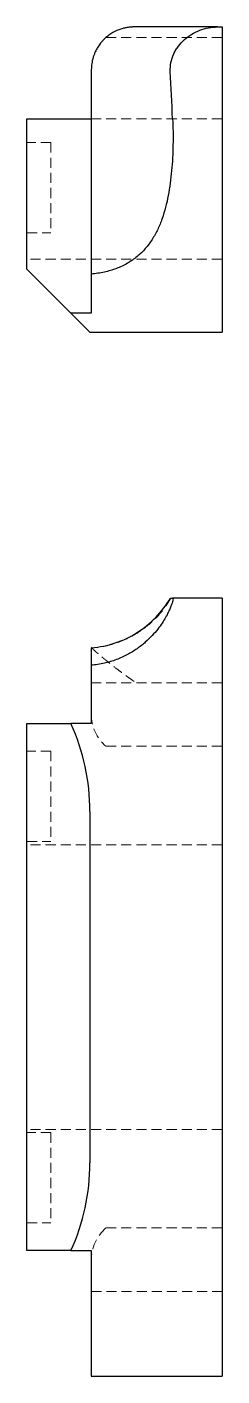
# Model space of a CAD drawing. Header units: millimetres. Extents: x 71 to 242, y 7 to 177.
# Drawn here: x 70.7 to 95.3, y 7 to 177 of the extents above.
import ezdxf

# ---------------------------------------------------------------- set-up
doc = ezdxf.new("R2010")
doc.units = ezdxf.units.MM
doc.linetypes.add('HIDDEN', pattern=[1.905, 1.27, -0.635])

msp = doc.modelspace()

# ---------------------------------------------------------------- linework, layer by layer
at = {"color": 7, "linetype": 'Continuous', "lineweight": 25}
for p, q in [((94.71, 177.04), (84.2, 177.04)), ((94.71, 177.04), (95.29, 177.04)), ((95.29, 177.04), (95.29, 165.47)), ((78.82, 171.2), (78.82, 145.9)), ((70.71, 146.51), (70.71, 165.47)), ((70.71, 165.47), (78.82, 165.47)), ((95.29, 165.47), (95.29, 138.59)), ((70.71, 146.51), (76.25, 140.97)), ((78.82, 145.9), (78.82, 140.97)), ((76.25, 140.97), (78.64, 138.59)), ((78.82, 140.97), (76.25, 140.97)), ((78.64, 138.59), (95.29, 138.59)), ((88.78, 105.04), (89.06, 105.04)), ((95.29, 105.04), (89.06, 105.04)), ((95.29, 105.04), (95.29, 78.16)), ((78.82, 98.8), (78.82, 96.58)), ((78.82, 96.58), (78.82, 89.23)), ((70.71, 22.81), (70.71, 89.23)), ((70.71, 89.23), (76.25, 89.23)), ((78.82, 89.23), (76.25, 89.23)), ((78.64, 78.16), (78.64, 33.88)), ((95.29, 78.16), (95.29, 33.88)), ((95.29, 33.88), (95.29, 7)), ((76.25, 22.81), (70.71, 22.81)), ((76.25, 22.81), (78.82, 22.81)), ((78.82, 22.81), (78.82, 7)), ((78.82, 7), (95.29, 7))]:
    msp.add_line(p, q, dxfattribs=at)
at = {"color": 7, "linetype": 'HIDDEN', "lineweight": 18}
for p, q in [((95.29, 175.72), (80.67, 175.72)), ((95.29, 165.47), (78.82, 165.47)), ((73.72, 162.47), (70.71, 162.47)), ((73.72, 162.47), (73.72, 151.08)), ((70.71, 151.08), (73.72, 151.08)), ((95.29, 147.76), (70.71, 147.76)), ((95.29, 94.39), (78.82, 94.39)), ((73.72, 85.75), (70.71, 85.75)), ((73.72, 85.75), (73.72, 74.36)), ((95.29, 86.38), (80.67, 86.38)), ((70.71, 74.36), (73.72, 74.36)), ((95.29, 73.97), (70.71, 73.97)), ((95.29, 38.07), (70.71, 38.07)), ((73.72, 37.68), (70.71, 37.68)), ((73.72, 37.68), (73.72, 26.29)), ((70.71, 26.29), (73.72, 26.29)), ((95.29, 25.66), (80.67, 25.66)), ((78.82, 17.64), (95.29, 17.64))]:
    msp.add_line(p, q, dxfattribs=at)
for centre, start, end in [((84.2, 90.43), 180, 228.9759), ((84.2, 21.6), 131.0241, 180)]:
    msp.add_arc(centre, 5.38, start, end, dxfattribs=at)
at = {"color": 7, "linetype": 'Continuous', "lineweight": 25}
for centre, start, end in [((51.76, 78.16), 360, 24.3157), ((51.76, 33.88), 335.6843, 360)]:
    msp.add_arc(centre, 26.88, start, end, dxfattribs=at)
msp.add_ellipse((77.87, 97.8), major_axis=(0, 145.14), ratio=0.087156, start_param=5.197396, end_param=5.24439, dxfattribs=at)
for points, knots in [([(84.2, 177.04), (84.16, 177.04), (84.07, 177.04), (83.91, 177.04), (83.62, 177.01), (83.23, 176.96), (82.75, 176.85), (82.09, 176.63), (81.41, 176.29), (80.87, 175.89), (80.54, 175.62), (80.33, 175.4), (80.1, 175.15), (79.9, 174.89), (79.72, 174.64), (79.57, 174.4), (79.43, 174.15), (79.3, 173.87), (79.16, 173.55), (79.04, 173.17), (78.94, 172.79), (78.87, 172.41), (78.83, 172.04), (78.82, 171.79), (78.82, 171.67)], [0, 0, 0, 0, 0.015608, 0.031317, 0.062738, 0.125578, 0.184616, 0.251209, 0.38977, 0.472803, 0.502319, 0.544965, 0.585194, 0.623079, 0.658681, 0.692051, 0.723233, 0.752269, 0.796846, 0.839906, 0.881595, 0.922066, 0.961476, 1, 1, 1, 1]), ([(88.77, 171.43), (88.75, 171.81), (88.78, 172.19), (88.93, 172.93), (89.05, 173.3), (89.29, 173.81), (89.38, 173.98), (89.57, 174.31), (89.68, 174.47), (90.02, 174.93), (90.27, 175.21), (90.83, 175.71), (91.14, 175.94), (91.79, 176.33), (92.13, 176.5), (92.84, 176.77), (93.21, 176.87), (93.95, 177.01), (94.33, 177.04), (94.71, 177.04)], [0, 0, 0, 0, 0.125, 0.125, 0.25, 0.25, 0.3125, 0.3125, 0.375, 0.375, 0.5, 0.5, 0.625, 0.625, 0.75, 0.75, 0.875, 0.875, 1, 1, 1, 1]), ([(89.06, 165.47), (89.12, 164.36), (89.13, 163.26), (89.09, 161.09), (89.03, 160.01), (88.89, 158.41), (88.83, 157.88), (88.69, 156.83), (88.61, 156.31), (88.32, 154.8), (88.07, 153.82), (87.58, 152.42), (87.39, 151.96), (86.97, 151.09), (86.74, 150.67), (86.22, 149.86), (85.94, 149.48), (85.46, 148.93), (85.3, 148.76), (84.95, 148.42), (84.77, 148.26), (84.21, 147.79), (83.8, 147.51), (83.15, 147.13), (82.92, 147.01), (82.46, 146.79), (82.22, 146.69), (81.49, 146.41), (80.99, 146.26), (79.93, 146.02), (79.38, 145.94), (78.82, 145.9)], [0, 0, 0, 0, 0.125, 0.125, 0.25, 0.25, 0.3125, 0.3125, 0.375, 0.375, 0.5, 0.5, 0.5625, 0.5625, 0.625, 0.625, 0.6875, 0.6875, 0.71875, 0.71875, 0.75, 0.75, 0.8125, 0.8125, 0.84375, 0.84375, 0.875, 0.875, 0.9375, 0.9375, 1, 1, 1, 1]), ([(89.06, 105.04), (89.12, 105.04), (89.13, 104.97), (89.09, 104.7), (89.03, 104.5), (88.89, 104.1), (88.83, 103.95), (88.69, 103.62), (88.61, 103.44), (88.32, 102.85), (88.07, 102.41), (87.58, 101.66), (87.39, 101.4), (86.97, 100.87), (86.74, 100.6), (86.22, 100.05), (85.94, 99.77), (85.46, 99.35), (85.3, 99.21), (84.95, 98.94), (84.77, 98.8), (84.21, 98.41), (83.8, 98.16), (83.15, 97.81), (82.92, 97.7), (82.46, 97.49), (82.22, 97.39), (81.49, 97.11), (80.99, 96.96), (79.93, 96.72), (79.38, 96.63), (78.82, 96.58)], [0, 0, 0, 0, 0.125, 0.125, 0.25, 0.25, 0.3125, 0.3125, 0.375, 0.375, 0.5, 0.5, 0.5625, 0.5625, 0.625, 0.625, 0.6875, 0.6875, 0.71875, 0.71875, 0.75, 0.75, 0.8125, 0.8125, 0.84375, 0.84375, 0.875, 0.875, 0.9375, 0.9375, 1, 1, 1, 1]), ([(78.82, 98.8), (80.86, 98.95), (84.84, 100.26), (87.74, 103.29), (88.77, 105.04)], [0.0750705, 0.0750705, 0.0750705, 0.0750705, 0.5595889, 1.0387671, 1.0387671, 1.0387671, 1.0387671])]:
    msp.add_open_spline(points, degree=3, knots=knots, dxfattribs=at)
msp.add_open_spline([(78.82, 171.67), (78.82, 171.51), (78.82, 171.35), (78.82, 171.2)], degree=3, dxfattribs=at)
at = {"color": 7, "linetype": 'HIDDEN', "lineweight": 18}
for points, knots in [([(88.86, 105.05), (88.52, 104.52), (87.85, 103.47), (86.56, 102.11), (85.14, 100.95), (83.61, 100.04), (82.03, 99.38), (80.43, 98.93), (79.36, 98.81), (78.83, 98.75)], [0, 0, 0, 0, 0.1516905, 0.3049486, 0.4533553, 0.5969806, 0.7359728, 0.8703264, 1, 1, 1, 1]), ([(84.2, 94.56), (84.16, 94.58), (84.07, 94.64), (83.91, 94.76), (83.62, 94.96), (83.23, 95.24), (82.75, 95.59), (82.09, 96.08), (81.41, 96.61), (80.87, 97.05), (80.54, 97.31), (80.33, 97.49), (80.1, 97.68), (79.9, 97.85), (79.72, 98), (79.57, 98.14), (79.43, 98.25), (79.3, 98.37), (79.16, 98.5), (79.04, 98.61), (78.94, 98.7), (78.87, 98.77), (78.83, 98.81), (78.82, 98.81), (78.82, 98.82)], [0, 0, 0, 0, 0.015608, 0.031317, 0.062738, 0.125578, 0.184616, 0.251209, 0.38977, 0.472803, 0.502319, 0.544965, 0.585194, 0.623079, 0.658681, 0.692051, 0.723233, 0.752269, 0.796846, 0.839906, 0.881595, 0.922066, 0.961476, 1, 1, 1, 1])]:
    msp.add_open_spline(points, degree=3, knots=knots, dxfattribs=at)

doc.saveas('drawing.dxf')
